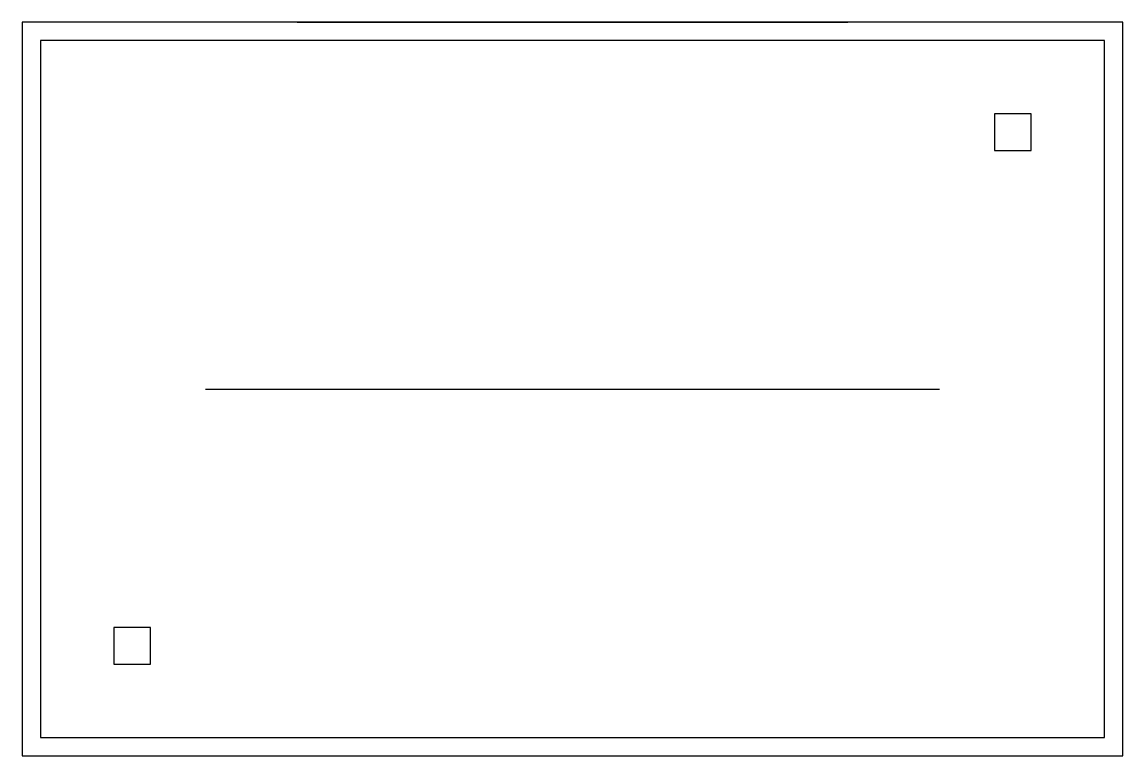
# Model space of a CAD drawing. Header units: metres. Extents: x 0 to 12, y 0 to 8.
import ezdxf

# ---------------------------------------------------------------- set-up
doc = ezdxf.new("R2010")
doc.units = ezdxf.units.M
for name, color, linetype in [('QS3D_BEAM', 5, 'Continuous'), ('QS3D_COLUMN', 2, 'Continuous'), ('QS3D_DOOR', 6, 'Continuous'), ('QS3D_GLASS', 4, 'Continuous'), ('QS3D_ROOM', 8, 'Continuous'), ('QS3D_SLAB', 3, 'Continuous'), ('QS3D_WALL', 1, 'Continuous')]:
    doc.layers.add(name, color=color, linetype=linetype)

msp = doc.modelspace()

# ---------------------------------------------------------------- linework, layer by layer
at = {"layer": 'QS3D_BEAM'}
msp.add_line((2, 4, 3.1), (10, 4, 3.1), dxfattribs=at)
at = {"layer": 'QS3D_COLUMN'}
for points in [[(10.6, 6.6), (11, 6.6), (11, 7), (10.6, 7)], [(1, 1), (1.4, 1), (1.4, 1.4), (1, 1.4)]]:
    msp.add_lwpolyline(points, close=True, dxfattribs=at)
at = {"layer": 'QS3D_DOOR'}
msp.add_line((5.5, 0), (6.5, 0), dxfattribs=at)
at = {"layer": 'QS3D_GLASS'}
msp.add_line((3, 8), (9, 8), dxfattribs=at)
at = {"layer": 'QS3D_ROOM'}
msp.add_lwpolyline([(0.2, 0.2), (11.8, 0.2), (11.8, 7.8), (0.2, 7.8)], close=True, dxfattribs=at)
at = {"layer": 'QS3D_SLAB'}
msp.add_lwpolyline([(0, 0), (12, 0), (12, 8), (0, 8)], close=True, dxfattribs=at)
at = {"layer": 'QS3D_WALL'}
for p, q in [((12, 8), (0, 8)), ((0, 8), (0, 0)), ((12, 0), (12, 8)), ((0, 0), (12, 0))]:
    msp.add_line(p, q, dxfattribs=at)

doc.saveas('drawing.dxf')
